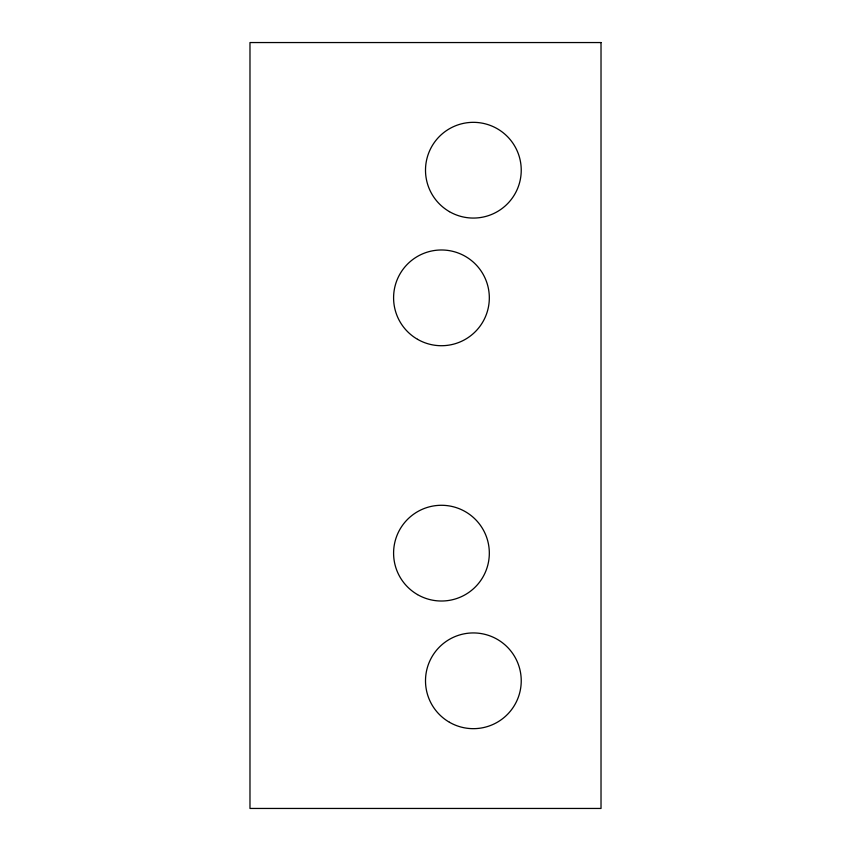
<?xml version="1.0" encoding="UTF-8"?>
<svg xmlns="http://www.w3.org/2000/svg" width="851" height="851" viewBox="0 0 851 851"><rect width="100%" height="100%" fill="white"/><g stroke="black" fill="none" stroke-linecap="round" stroke-linejoin="round"><path stroke-width="1.28" d="M601.019 42.55L249.981 42.55L249.981 808.45L601.019 808.45L601.019 42.55M417.522 339.304A47.869 47.869 0 0 0 489.325 297.85A47.869 47.869 0 0 0 417.522 256.396A47.869 47.869 0 0 0 417.522 339.304M417.522 594.604A47.869 47.869 0 0 0 489.325 553.15A47.869 47.869 0 0 0 417.522 511.696A47.869 47.869 0 0 0 417.522 594.604M449.434 722.254A47.869 47.869 0 0 0 521.237 680.8A47.869 47.869 0 0 0 449.434 639.346A47.869 47.869 0 0 0 449.434 722.254M449.434 211.654A47.869 47.869 0 0 0 521.237 170.2A47.869 47.869 0 0 0 449.434 128.746A47.869 47.869 0 0 0 449.434 211.654"/></g></svg>
